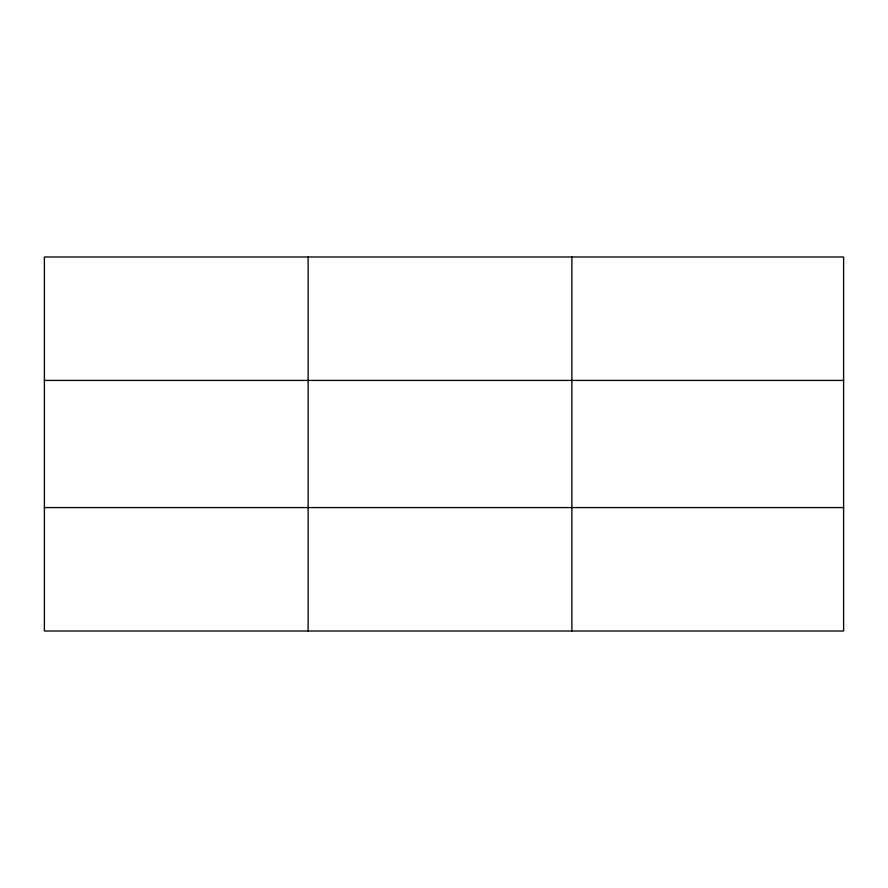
<?xml version="1.0" encoding="UTF-8"?>
<svg xmlns="http://www.w3.org/2000/svg" width="888" height="888" viewBox="0 0 888 888"><rect width="100%" height="100%" fill="white"/><g stroke="black" fill="none" stroke-linecap="round" stroke-linejoin="round"><path stroke-width="1.33" d="M308.136 631.002L308.136 256.998M571.872 631.002L571.872 256.998M44.4 380.419L843.6 380.419M44.4 507.581L843.6 507.581M843.6 600.144L843.6 631.002L44.4 631.002L44.4 256.998L843.6 256.998L843.6 600.144"/></g></svg>
